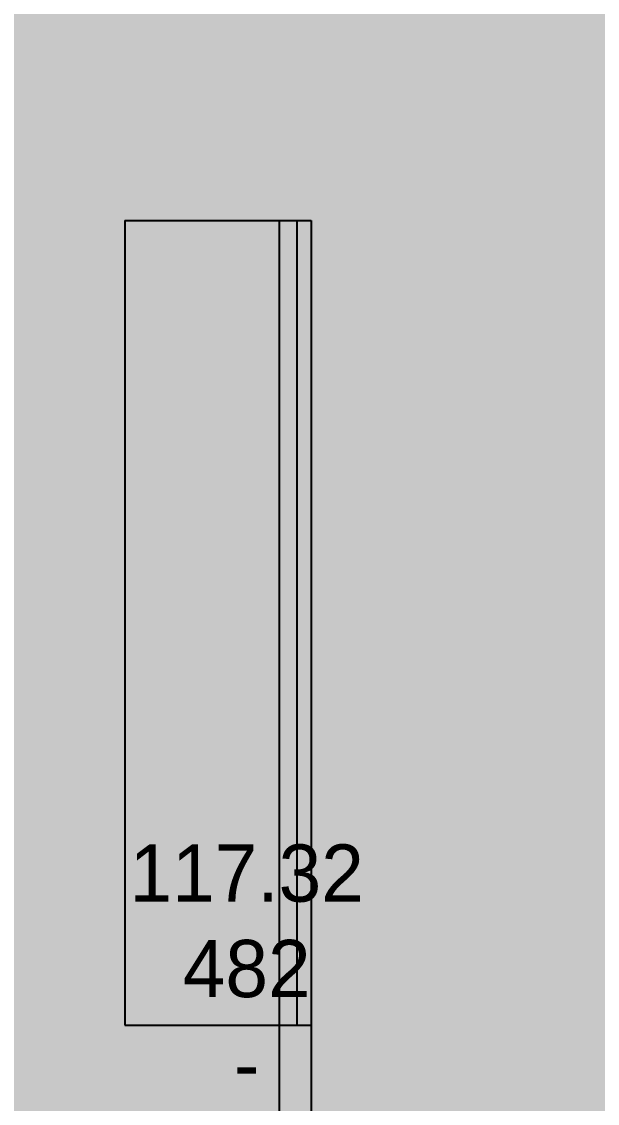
# Model space of a CAD drawing. Header units: millimetres. Extents: x -48614 to 110435, y -11020 to 74943.
# Drawn here: x -10438 to -8429, y 49257 to 53036 of the extents above; entities that cross this region are included whole.
import ezdxf

# ---------------------------------------------------------------- set-up
doc = ezdxf.new("R2010")
doc.units = ezdxf.units.MM
for name, color, linetype in [('HL-TMP', 7, 'Continuous'), ('RM$TXT', 5, 'Continuous'), ('SHOPFITTING', 4, 'Continuous'), ('WA', 6, 'Continuous')]:
    doc.layers.add(name, color=color, linetype=linetype)

msp = doc.modelspace()

# ---------------------------------------------------------------- hatches: boundary and pattern name
at = {"layer": 'HL-TMP', "true_color": 0xcccc20}
msp.add_hatch(color=52, dxfattribs=at).paths.add_polyline_path([(-4627.7, 52980.8), (-5827.7, 52980.8), (-5827.7, 53470.8), (-8327.7, 53470.8), (-8327.7, 54835.8), (-8327.7, 57580.8), (-8727.7, 57580.8), (-8727.7, 57670.8), (-9627.7, 57670.8), (-9627.7, 56530.3), (-9627.7, 53580.8), (-9427.7, 53580.8), (-9427.7, 53470.8), (-11582.7, 53470.8), (-11582.7, 57580.8), (-14627.7, 57580.8), (-14627.7, 53580.8), (-14227.7, 53580.8), (-14227.7, 52980.8), (-14627.7, 52980.8), (-14627.7, 47580.8), (-14227.7, 47580.8), (-14227.7, 46980.8), (-14677.7, 46980.8), (-14677.7, 41680.8), (-14327.7, 41680.8), (-14327.7, 41130.8), (-11582.7, 41130.8), (-11582.7, 44390.8), (-10762.7, 44390.8), (-4627.7, 44390.8), (-4627.7, 47581.1), (-5227.7, 47581.1), (-5227.7, 46980.8), (-5827.7, 46980.8), (-5827.7, 47581.1), (-4627.7, 47581.1)], flags=16)

# ---------------------------------------------------------------- linework, layer by layer
at = {"layer": 'SHOPFITTING', "linetype": 'Continuous'}
for p, q in [((-10077.7, 52340.8), (-9477.7, 52340.8)), ((-10077.7, 52340.8), (-10077.7, 49530.8)), ((-9477.7, 52340.8), (-9477.7, 49530.8)), ((-9477.7, 52340.8), (-9427.7, 52340.8)), ((-9427.7, 52340.8), (-9427.7, 49530.8)), ((-10077.7, 49530.8), (-9477.7, 49530.8)), ((-9477.7, 49530.8), (-9427.7, 49530.8))]:
    msp.add_line(p, q, dxfattribs=at)
at = {"layer": 'WA'}
for p, q in [((-9537.7, 45520.8), (-9537.7, 52340.8)), ((-9537.7, 52340.8), (-9427.7, 52340.8)), ((-9427.7, 52340.8), (-9427.7, 45520.8))]:
    msp.add_line(p, q, dxfattribs=at)

# ---------------------------------------------------------------- texts
at = {"layer": 'RM$TXT', "insert": (-9652.7, 46961.2), "char_height": 200, "attachment_point": 8}
msp.add_mtext('117.32^M^J482^M^J-^M^J-^M^J-^M^J1630^M^JFOODFAC^M^J.00^M^J-^M^J-^M^J', dxfattribs=at)

doc.saveas('drawing.dxf')
